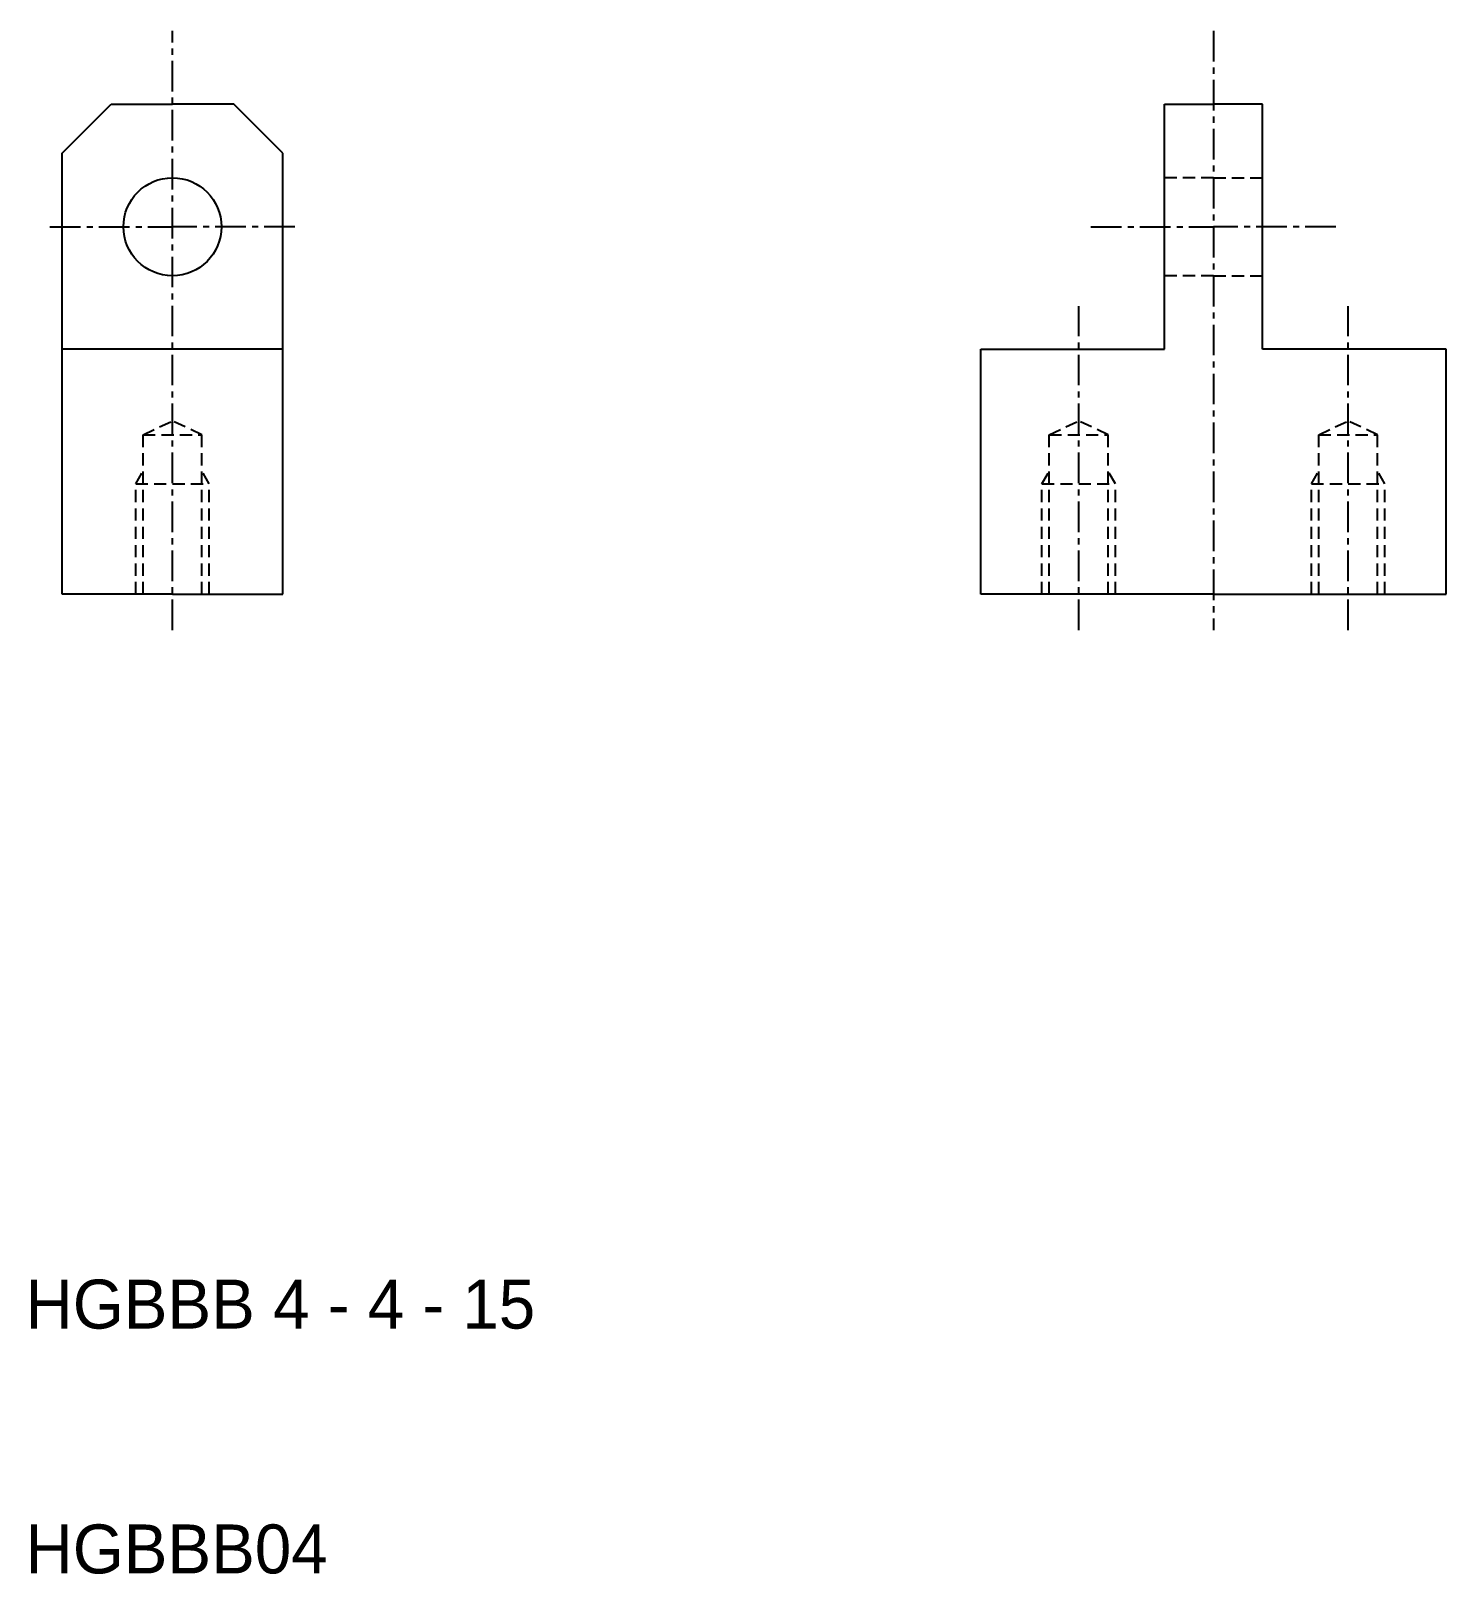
# Model space of a CAD drawing. Extents: x -136 to -78.2, y 377.7 to 440.7.
import ezdxf

# ---------------------------------------------------------------- set-up
doc = ezdxf.new("R2010")
doc.units = 0
doc.linetypes.add('CENTER', pattern=[2, 1.25, -0.25, 0.25, -0.25])
doc.linetypes.add('DASHED', pattern=[0.75, 0.5, -0.25])
doc.layers.get('0').update_dxf_attribs({"linetype": 'CONTINUOUS'})
doc.layers.add('CENTER', color=1, linetype='CENTER')

msp = doc.modelspace()

# ---------------------------------------------------------------- linework, layer by layer
at = {"color": 7, "linetype": 'CONTINUOUS'}
for p, q in [((-134.673, 435.703), (-132.673, 437.703)), ((-132.673, 437.703), (-130.173, 437.703)), ((-127.673, 437.703), (-130.173, 437.703)), ((-125.673, 435.703), (-127.673, 437.703)), ((-89.673, 427.703), (-89.673, 437.703)), ((-89.673, 437.703), (-87.673, 437.703)), ((-85.673, 437.703), (-87.673, 437.703)), ((-85.673, 427.703), (-85.673, 437.703)), ((-134.673, 417.703), (-134.673, 435.703)), ((-125.673, 417.703), (-125.673, 435.703)), ((-125.673, 427.703), (-134.673, 427.703)), ((-97.173, 427.703), (-89.673, 427.703)), ((-97.173, 417.703), (-97.173, 427.703)), ((-78.173, 427.703), (-85.673, 427.703)), ((-78.173, 417.703), (-78.173, 427.703)), ((-130.173, 417.703), (-134.673, 417.703)), ((-130.173, 417.703), (-125.673, 417.703)), ((-87.673, 417.703), (-97.173, 417.703)), ((-87.673, 417.703), (-78.173, 417.703))]:
    msp.add_line(p, q, dxfattribs=at)
at = {"color": 3, "linetype": 'DASHED'}
for p, q in [((-87.673, 434.703), (-89.673, 434.703)), ((-87.673, 434.703), (-85.673, 434.703)), ((-87.673, 430.703), (-89.673, 430.703)), ((-87.673, 430.703), (-85.673, 430.703)), ((-131.373, 424.203), (-130.173, 424.775)), ((-131.373, 417.703), (-131.373, 424.203)), ((-131.373, 424.203), (-128.973, 424.203)), ((-128.973, 424.203), (-130.173, 424.775)), ((-128.973, 417.703), (-128.973, 424.203)), ((-94.373, 424.203), (-93.173, 424.775)), ((-94.373, 417.703), (-94.373, 424.203)), ((-94.373, 424.203), (-91.973, 424.203)), ((-91.973, 424.203), (-93.173, 424.775)), ((-91.973, 417.703), (-91.973, 424.203)), ((-83.373, 424.203), (-82.173, 424.775)), ((-83.373, 417.703), (-83.373, 424.203)), ((-83.373, 424.203), (-80.973, 424.203)), ((-80.973, 424.203), (-82.173, 424.775)), ((-80.973, 417.703), (-80.973, 424.203)), ((-131.673, 422.203), (-131.373, 422.723)), ((-128.673, 422.203), (-128.973, 422.723)), ((-94.673, 422.203), (-94.373, 422.723)), ((-91.673, 422.203), (-91.973, 422.723)), ((-83.673, 422.203), (-83.373, 422.723)), ((-80.673, 422.203), (-80.973, 422.723)), ((-131.673, 417.703), (-131.673, 422.203)), ((-131.673, 422.203), (-128.673, 422.203)), ((-128.673, 417.703), (-128.673, 422.203)), ((-94.673, 417.703), (-94.673, 422.203)), ((-94.673, 422.203), (-91.673, 422.203)), ((-91.673, 417.703), (-91.673, 422.203)), ((-83.673, 417.703), (-83.673, 422.203)), ((-83.673, 422.203), (-80.673, 422.203)), ((-80.673, 417.703), (-80.673, 422.203))]:
    msp.add_line(p, q, dxfattribs=at)
at = {"color": 7, "linetype": 'CONTINUOUS'}
msp.add_circle((-130.173, 432.703), 2, dxfattribs=at)
at = {"layer": 'CENTER', "color": 1, "linetype": 'CENTER'}
for p, q in [((-130.173, 416.229), (-130.173, 440.703)), ((-87.673, 440.703), (-87.673, 416.229)), ((-135.173, 432.703), (-130.173, 432.703)), ((-125.173, 432.703), (-130.173, 432.703)), ((-92.673, 432.703), (-87.673, 432.703)), ((-82.673, 432.703), (-87.673, 432.703)), ((-93.173, 416.229), (-93.173, 429.464)), ((-82.173, 416.229), (-82.173, 429.464))]:
    msp.add_line(p, q, dxfattribs=at)

# ---------------------------------------------------------------- texts
at = {"color": 7, "linetype": 'CONTINUOUS'}
for s, p in [('HGBBB 4 - 4 - 15', (-136.173, 387.703)), ('HGBBB04', (-136.173, 377.703))]:
    msp.add_text(s, height=2, dxfattribs=at).set_placement(p)

doc.saveas('drawing.dxf')
